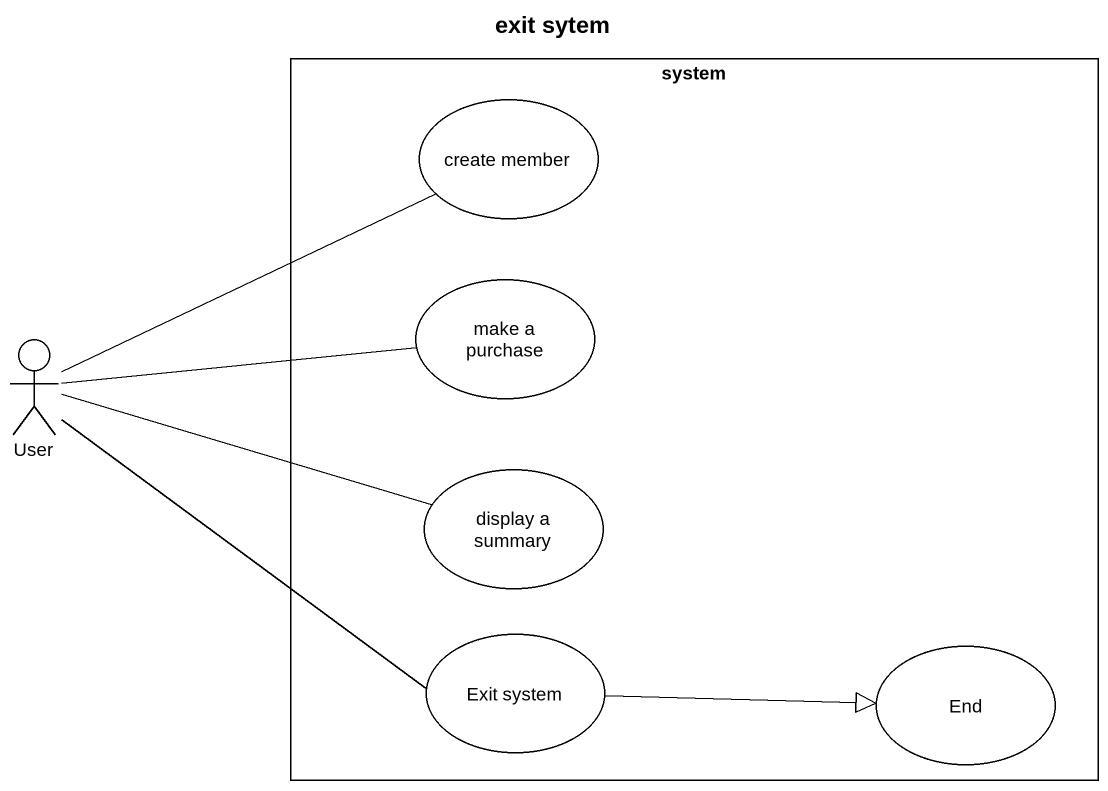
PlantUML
@startuml
title exit sytem
rectangle system {
  usecase "create member" as create_member
  usecase "make a purchase" as make_a_purchase
  usecase "display a summary" as display_a_summary
  usecase "Exit system" as Exit_system
  usecase "End" as End_
}
actor User
User -right- create_member
User -right- make_a_purchase
User -right- display_a_summary
User -right- Exit_system
Exit_system -right-|> End_
@enduml
